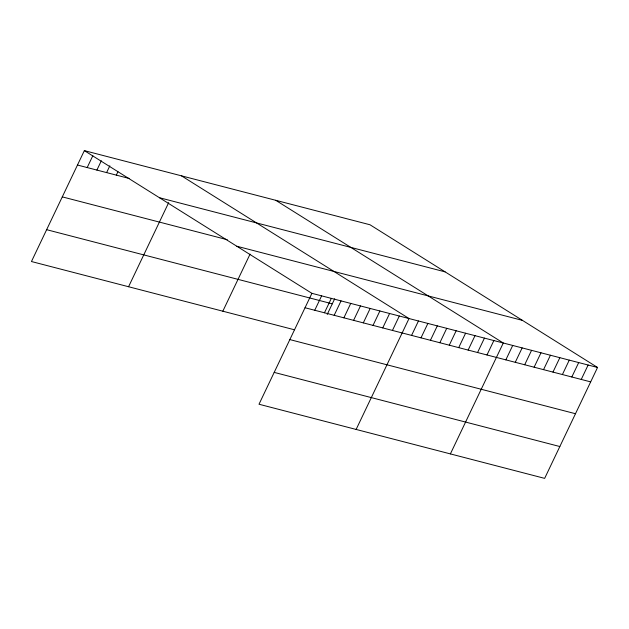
<?xml version="1.0" encoding="UTF-8"?>
<svg xmlns="http://www.w3.org/2000/svg" width="629" height="629" viewBox="0 0 629 629"><rect width="100%" height="100%" fill="white"/><g stroke="black" fill="none" stroke-linecap="round" stroke-linejoin="round"><path stroke-width="0.94" d="M597.55 367.47L311.905 293.334L259.006 404.235L544.651 478.37L597.55 367.47L369.994 224.765L84.349 150.63L31.45 261.53L294.466 329.793M87.187 167.558L92.848 155.693M96.897 170.082L101.348 160.757M106.608 172.598L109.847 165.82M116.318 175.121L117.938 171.733M128.568 286.738L168.682 202.624M222.831 311.198L250.059 254.124M314.744 310.262L321.616 295.858M324.454 312.786L331.334 298.374M327.222 314.437L334.691 298.775M334.172 315.31L341.044 300.898M343.882 317.826L350.754 303.414M353.592 320.35L360.464 305.938M363.303 322.866L370.174 308.462M373.021 325.39L379.892 310.978M382.731 327.913L389.603 313.501M392.441 330.429L399.313 316.017M356.132 429.442L409.023 318.541L181.466 175.837M411.578 335.399L418.45 320.987M421.005 337.844L427.877 323.432M430.433 340.289L437.304 325.885M439.86 342.734L446.732 328.33M449.287 345.187L456.159 330.775M458.706 347.633L465.586 333.221M468.133 350.078L475.013 335.666M477.56 352.523L484.432 338.111M486.988 354.968L493.859 340.564M450.388 453.91L503.286 343.009L275.73 200.297M505.842 359.867L512.714 345.455M515.269 362.312L522.141 347.9M524.696 364.757L531.568 350.345M534.123 367.202L540.995 352.79M543.542 369.648L550.422 355.243M552.97 372.093L559.841 357.689M562.397 374.546L569.269 360.134M571.824 376.991L578.696 362.579M581.251 379.436L588.123 365.024M77.477 165.034L129.566 178.557M159.444 197.718L445.088 271.862M62.287 196.877L227.273 239.704M236.811 246.238L522.455 320.381M46.64 229.687L332.277 303.823M305.034 307.746L590.678 381.882M289.843 339.589L575.488 413.725M274.197 372.392L559.841 446.535M84.349 150.63L311.905 293.334"/></g></svg>
